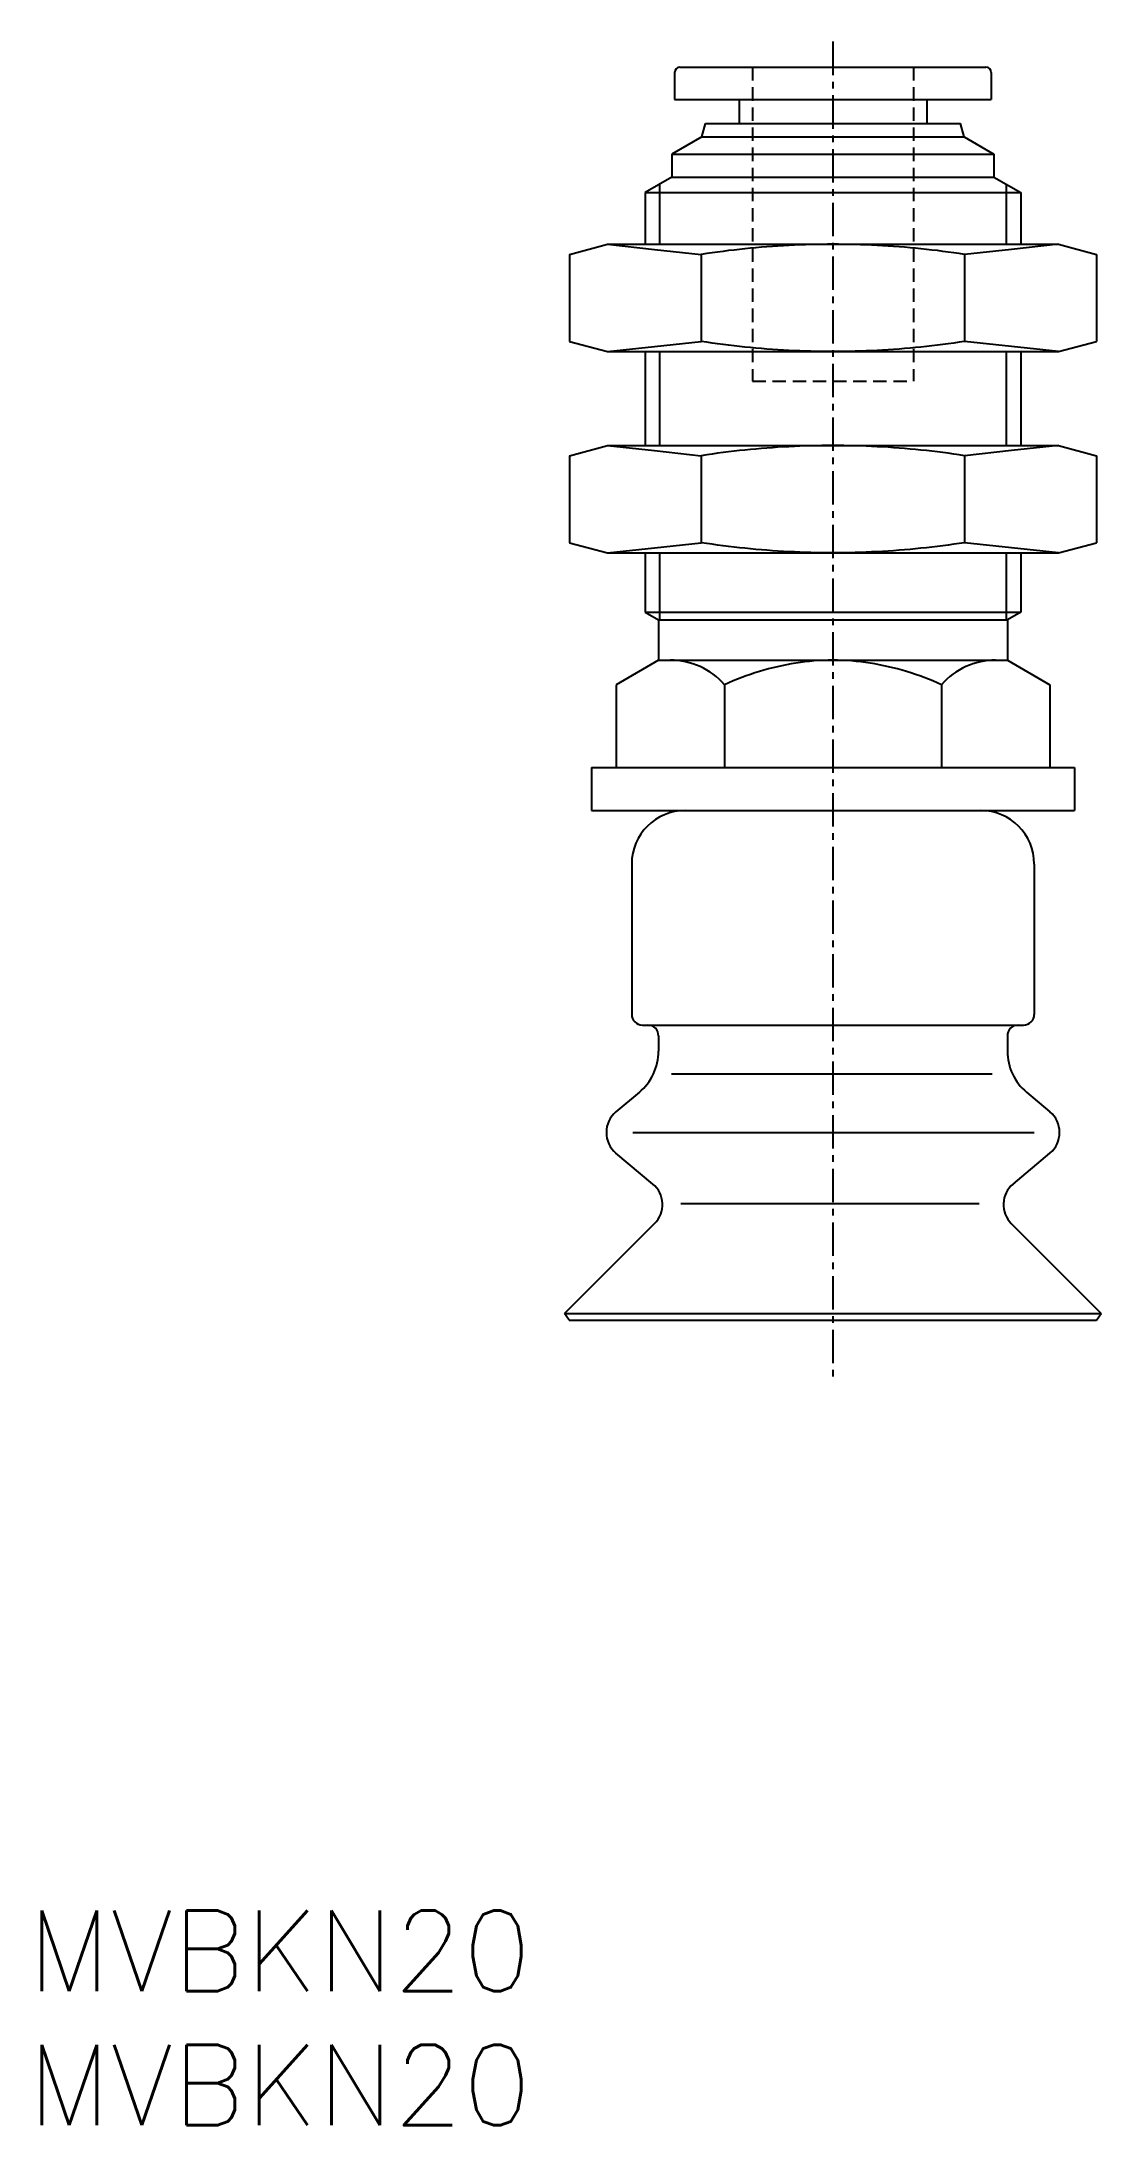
# Model space of a CAD drawing. Extents: x 0.5 to 40, y 0 to 77.6.
import ezdxf

# ---------------------------------------------------------------- set-up
doc = ezdxf.new("R2010")
doc.units = 0
doc.linetypes.add('CENTER', pattern=[2, 1.25, -0.25, 0.25, -0.25])
doc.linetypes.add('DASHED', pattern=[0.75, 0.5, -0.25])
doc.layers.get('0').update_dxf_attribs({"linetype": 'CONTINUOUS'})
doc.layers.add('CENTER', color=1, linetype='CENTER')
doc.styles.get("Standard").update_dxf_attribs({"font": 'txt.shx'})

# ---------------------------------------------------------------- blocks, each defined once
blk = doc.blocks.new('*U8')
at = {"color": 7, "linetype": 'CONTINUOUS'}
blk.add_text('MVBKN20', height=3, dxfattribs=at).set_placement((0, 0))
blk = doc.blocks.new('*U9')
at = {"color": 7, "linetype": 'CONTINUOUS'}
blk.add_text('MVBKN20', height=3, dxfattribs=at).set_placement((0, 5))

msp = doc.modelspace()

# ---------------------------------------------------------------- linework, layer by layer
at = {"color": 7, "linetype": 'CONTINUOUS'}
for p, q in [((24.1, 76.5), (24.1, 75.5)), ((24.3, 76.7), (35.7, 76.7)), ((35.9, 76.5), (35.9, 75.5)), ((24.1, 75.5), (35.9, 75.5)), ((26.5, 75.5), (26.5, 74.6)), ((33.5, 75.5), (33.5, 74.6)), ((25.116, 74.1), (25.25, 74.6)), ((25.25, 74.6), (34.75, 74.6)), ((34.884, 74.1), (34.75, 74.6)), ((25.116, 74.1), (24, 73.456)), ((25.116, 74.1), (34.884, 74.1)), ((34.884, 74.1), (36, 73.456)), ((24, 73.456), (36, 73.456)), ((24, 73.456), (24, 72.6)), ((36, 73.456), (36, 72.6)), ((24, 72.6), (23, 72.023)), ((23.542, 72.335), (23.542, 70.1)), ((24, 72.6), (36, 72.6)), ((36, 72.6), (37, 72.023)), ((36.458, 72.335), (36.458, 70.1)), ((23, 72.023), (37, 72.023)), ((23, 72.023), (23, 70.1)), ((37, 72.023), (37, 70.1)), ((20.185, 69.721), (21.6, 70.1)), ((21.6, 70.1), (38.4, 70.1)), ((38.4, 70.1), (39.815, 69.721)), ((20.185, 69.721), (20.185, 66.479)), ((25.093, 69.721), (25.093, 66.479)), ((34.907, 69.721), (34.907, 66.479)), ((39.815, 69.721), (39.815, 66.479)), ((20.185, 66.479), (21.6, 66.1)), ((21.6, 66.1), (38.4, 66.1)), ((23, 66.1), (23, 62.6)), ((23.542, 66.1), (23.542, 62.6)), ((36.458, 66.1), (36.458, 62.6)), ((37, 66.1), (37, 62.6)), ((38.4, 66.1), (39.815, 66.479)), ((20.185, 62.221), (21.6, 62.6)), ((20.185, 62.221), (20.185, 58.979)), ((21.6, 62.6), (38.4, 62.6)), ((25.093, 62.221), (25.093, 58.979)), ((34.907, 62.221), (34.907, 58.979)), ((38.4, 62.6), (39.815, 62.221)), ((39.815, 62.221), (39.815, 58.979)), ((20.185, 58.979), (21.6, 58.6)), ((21.6, 58.6), (38.4, 58.6)), ((23, 58.6), (23, 56.389)), ((23.542, 58.6), (23.542, 56.1)), ((36.458, 58.6), (36.458, 56.1)), ((37, 58.6), (37, 56.389)), ((38.4, 58.6), (39.815, 58.979)), ((23, 56.389), (23.5, 56.1)), ((23, 56.389), (37, 56.389)), ((23.5, 56.1), (36.5, 56.1)), ((23.5, 56.1), (23.5, 54.6)), ((37, 56.389), (36.5, 56.1)), ((36.5, 56.1), (36.5, 54.6)), ((23.5, 54.6), (21.917, 53.686)), ((23.5, 54.6), (36.5, 54.6)), ((36.5, 54.6), (38.083, 53.686)), ((21.917, 53.686), (21.917, 50.6)), ((25.959, 53.686), (25.959, 50.6)), ((34.041, 53.686), (34.041, 50.6)), ((38.083, 53.686), (38.083, 50.6)), ((21, 50.6), (39, 50.6)), ((21, 50.6), (21, 49)), ((39, 50.6), (39, 49)), ((21, 49), (39, 49)), ((22.5, 47), (22.5, 41.4)), ((37.5, 47), (37.5, 41.4)), ((22.9, 41), (37.1, 41)), ((23.5, 40.6), (23.5, 40.03)), ((36.5, 40.6), (36.5, 40.03)), ((23.98, 39.185), (35.931, 39.185)), ((22.786, 38.498), (21.913, 37.766)), ((37.214, 38.498), (38.087, 37.766)), ((22.544, 37), (37.498, 37)), ((23.291, 35.078), (21.913, 36.234)), ((36.709, 35.078), (38.087, 36.234)), ((24.332, 34.355), (35.449, 34.355)), ((23.355, 33.605), (20, 30.25)), ((36.645, 33.605), (40, 30.25)), ((20, 30.25), (40, 30.25)), ((20.175, 30), (20, 30.25)), ((20.175, 30), (39.825, 30)), ((39.825, 30), (40, 30.25))]:
    msp.add_line(p, q, dxfattribs=at)
at = {"color": 3, "linetype": 'DASHED'}
for p, q in [((27, 76.7), (27, 65)), ((33, 76.7), (33, 65)), ((27, 65), (33, 65))]:
    msp.add_line(p, q, dxfattribs=at)
at = {"color": 7, "linetype": 'CONTINUOUS'}
for points in [[(21.6, 70.1), (23.346, 69.91), (25.093, 69.721)], [(38.4, 70.1), (36.654, 69.91), (34.907, 69.721)], [(21.6, 66.1), (23.346, 66.29), (25.093, 66.479)], [(38.4, 66.1), (36.654, 66.29), (34.907, 66.479)], [(21.6, 62.6), (23.346, 62.41), (25.093, 62.221)], [(38.4, 62.6), (36.654, 62.41), (34.907, 62.221)], [(21.6, 58.6), (23.346, 58.79), (25.093, 58.979)], [(38.4, 58.6), (36.654, 58.79), (34.907, 58.979)]]:
    msp.add_lwpolyline(points, dxfattribs=at)
for points in [[(34.907, 69.721, 0.025379), (31.643, 70.057, 0.025956), (28.358, 70.057, 0.025382), (25.093, 69.721)], [(34.907, 66.479, -0.025379), (31.643, 66.143, -0.025956), (28.358, 66.143, -0.025382), (25.093, 66.479)], [(34.907, 62.221, 0.025379), (31.643, 62.557, 0.025956), (28.358, 62.557, 0.025382), (25.093, 62.221)], [(34.907, 58.979, -0.025379), (31.643, 58.643, -0.025956), (28.358, 58.643, -0.025382), (25.093, 58.979)], [(34.041, 53.686, 0.067071), (31.385, 54.49, 0.079618), (28.613, 54.49, 0.067027), (25.959, 53.686)]]:
    msp.add_lwpolyline(points, format="xyb", dxfattribs=at)
for centre, radius, start, end in [((24.3, 76.5), 0.2, 90, 180), ((35.7, 76.5), 0.2, 0, 90), ((23.938, 51.909), 2.691, 41.32951, 90), ((36.062, 51.909), 2.691, 90, 138.67049), ((24.5, 47), 2, 90, 180), ((35.5, 47), 2, 0, 90), ((22.9, 41.4), 0.4, 180, 270), ((37.1, 41.4), 0.4, 270, 0), ((23.1, 40.6), 0.4, 0, 90), ((36.9, 40.6), 0.4, 90, 180), ((21.5, 40.03), 2, 310, 0), ((38.5, 40.03), 2, 180, 230.00001), ((22.556, 37), 1, 130.00001, 229.99999), ((37.444, 37), 1, 310.00001, 49.99999), ((22.648, 34.312), 1, 314.99999, 50.00001), ((37.352, 34.312), 1, 129.99999, 224.99999)]:
    msp.add_arc(centre, radius, start, end, dxfattribs=at)
at = {"layer": 'CENTER', "color": 1, "linetype": 'CENTER'}
msp.add_line((30, 77.65), (30, 27.736), dxfattribs=at)

# ---------------------------------------------------------------- block references
at = {"color": 7, "linetype": 'CONTINUOUS'}
for name in ['*U9', '*U8']:
    msp.add_blockref(name, (0, 0), dxfattribs=at)

doc.saveas('drawing.dxf')
